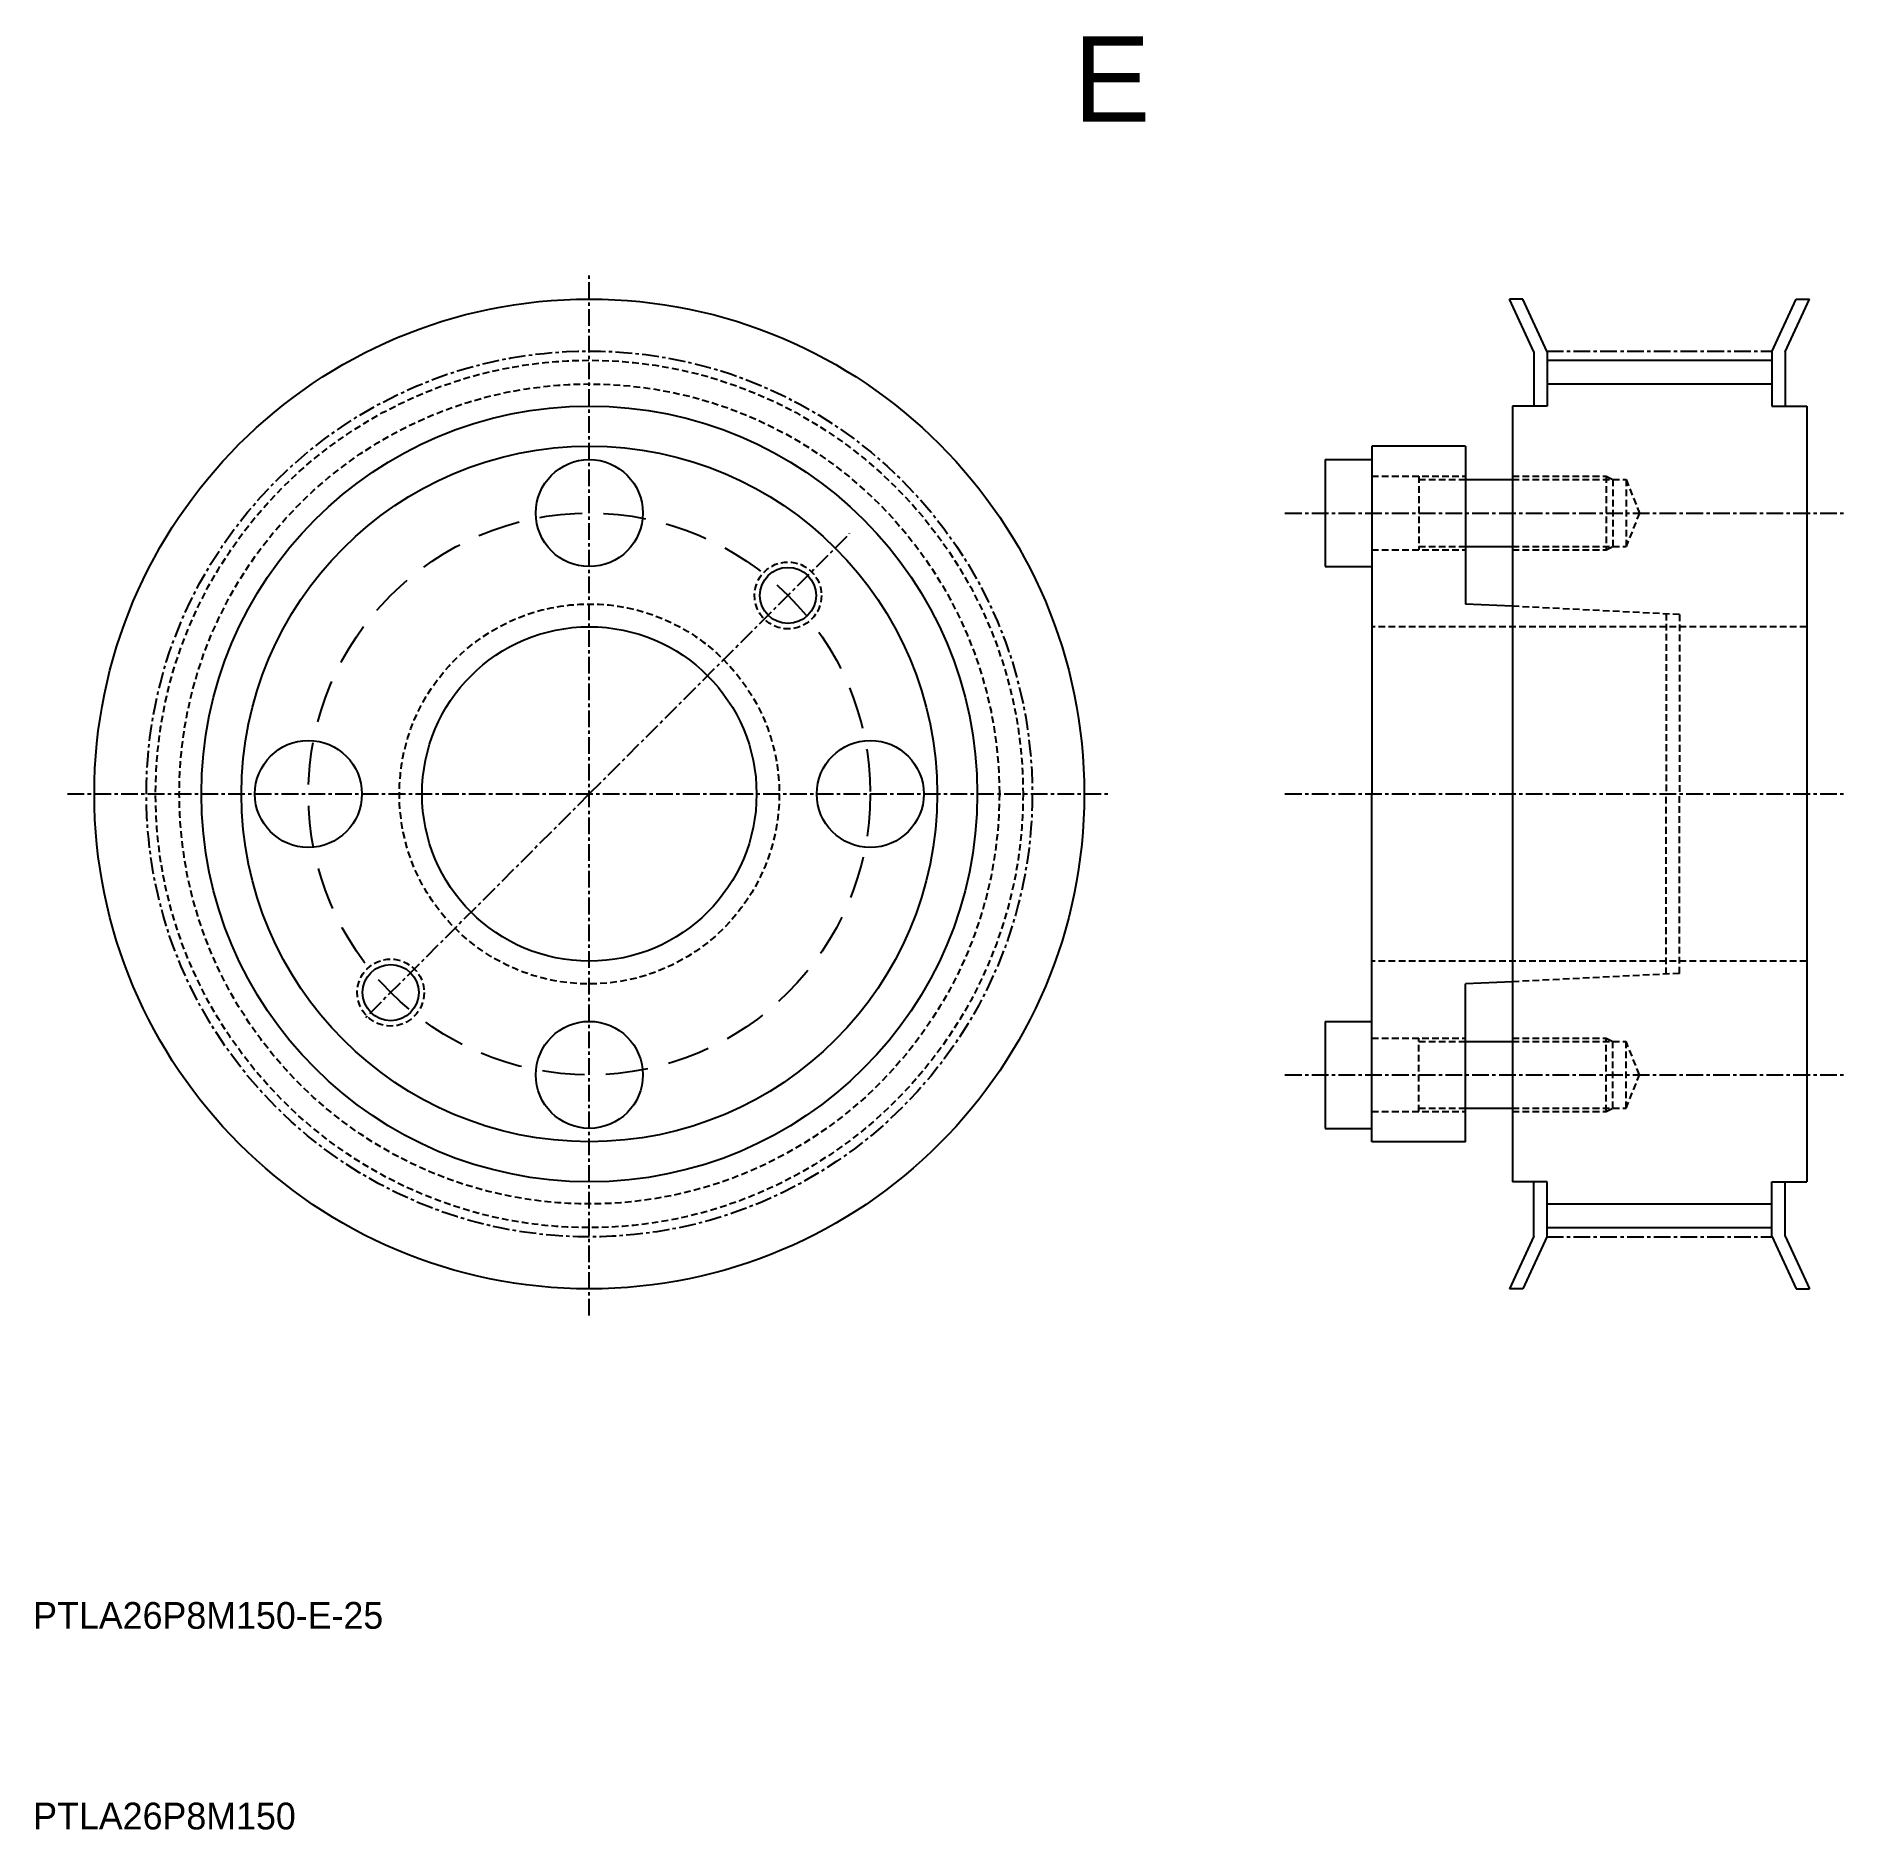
# Model space of a CAD drawing. Extents: x -264 to -129, y 879 to 1013.
import ezdxf

# ---------------------------------------------------------------- set-up
doc = ezdxf.new("R2010")
doc.units = 0
for name, pattern in [('CENTER', [2, 1.25, -0.25, 0.25, -0.25]), ('DASHED', [0.75, 0.5, -0.25]), ('HIDDEN2', [4.7625, 3.175, -1.5875])]:
    doc.linetypes.add(name, pattern=pattern)
doc.layers.get('0').update_dxf_attribs({"linetype": 'CONTINUOUS'})
doc.layers.add('CENTER', color=1, linetype='CENTER')

# ---------------------------------------------------------------- blocks, each defined once
blk = doc.blocks.new('*U26')
at = {"color": 7, "linetype": 'CENTER'}
blk.add_text('E', height=6.4, dxfattribs=at).set_placement((-186.61, 1006.78))

msp = doc.modelspace()

# ---------------------------------------------------------------- linework, layer by layer
at = {"color": 1, "linetype": 'CENTER'}
for p, q in [((-222.82, 917.53), (-222.82, 995.53)), ((-222.82, 956.53), (-203.36, 975.99)), ((-261.82, 956.53), (-183.82, 956.53)), ((-222.82, 956.53), (-239.56, 939.79))]:
    msp.add_line(p, q, dxfattribs=at)
at = {"color": 7, "linetype": 'CONTINUOUS'}
for p, q in [((-153.03, 993.53), (-154.03, 993.53)), ((-152.22, 989.58), (-154.03, 993.53)), ((-151.22, 989.58), (-153.03, 993.53)), ((-134.42, 989.58), (-132.61, 993.53)), ((-133.42, 989.58), (-131.61, 993.53)), ((-132.61, 993.53), (-131.61, 993.53)), ((-152.22, 989.58), (-152.22, 985.53)), ((-151.22, 989.58), (-151.22, 985.53)), ((-134.42, 989.58), (-134.42, 985.53)), ((-133.42, 989.58), (-133.42, 985.53)), ((-151.22, 988.95), (-134.42, 988.95)), ((-151.22, 987.18), (-134.42, 987.18)), ((-153.82, 985.53), (-153.82, 927.53)), ((-151.22, 985.53), (-153.82, 985.53)), ((-134.42, 985.53), (-131.82, 985.53)), ((-131.82, 985.53), (-131.82, 927.53)), ((-167.82, 981.53), (-167.82, 973.53)), ((-167.82, 981.53), (-164.32, 981.53)), ((-157.32, 982.53), (-164.32, 982.53)), ((-164.32, 982.53), (-164.32, 956.53)), ((-164.32, 981.53), (-164.32, 973.53)), ((-157.32, 982.53), (-157.32, 970.73)), ((-157.32, 980.03), (-153.82, 980.03)), ((-157.32, 975.03), (-153.82, 975.03)), ((-167.82, 973.53), (-164.32, 973.53)), ((-153.82, 970.57), (-157.32, 970.73)), ((-164.32, 930.53), (-164.32, 956.53)), ((-153.82, 942.49), (-157.32, 942.33)), ((-157.32, 930.53), (-157.32, 942.33)), ((-167.82, 939.53), (-164.32, 939.53)), ((-167.82, 939.53), (-167.82, 931.53)), ((-164.32, 931.53), (-164.32, 939.53)), ((-157.32, 938.03), (-153.82, 938.03)), ((-157.32, 933.03), (-153.82, 933.03)), ((-167.82, 931.53), (-164.32, 931.53)), ((-157.32, 930.53), (-164.32, 930.53)), ((-151.22, 927.53), (-153.82, 927.53)), ((-152.22, 923.47), (-152.22, 927.53)), ((-151.22, 923.47), (-151.22, 927.53)), ((-134.42, 927.53), (-131.82, 927.53)), ((-134.42, 923.47), (-134.42, 927.53)), ((-133.42, 923.47), (-133.42, 927.53)), ((-151.22, 925.88), (-134.42, 925.88)), ((-152.22, 923.47), (-154.03, 919.53)), ((-151.22, 923.47), (-153.03, 919.53)), ((-151.22, 924.11), (-134.42, 924.11)), ((-134.42, 923.47), (-132.61, 919.53)), ((-133.42, 923.47), (-131.61, 919.53)), ((-153.03, 919.53), (-154.03, 919.53)), ((-132.61, 919.53), (-131.61, 919.53))]:
    msp.add_line(p, q, dxfattribs=at)
at = {"color": 3, "linetype": 'DASHED'}
for p, q in [((-164.32, 980.28), (-157.32, 980.28)), ((-160.82, 980.28), (-160.82, 974.78)), ((-160.82, 980.03), (-157.32, 980.03)), ((-153.82, 980.28), (-146.82, 980.28)), ((-153.82, 980.03), (-145.32, 980.03)), ((-146.82, 980.28), (-146.32, 980.03)), ((-146.82, 980.28), (-146.82, 974.78)), ((-146.32, 980.03), (-146.32, 975.03)), ((-145.32, 980.03), (-145.32, 975.03)), ((-145.32, 980.03), (-144.32, 977.53)), ((-144.32, 977.53), (-145.32, 975.03)), ((-164.32, 974.78), (-157.32, 974.78)), ((-160.82, 975.03), (-157.32, 975.03)), ((-153.82, 975.03), (-145.32, 975.03)), ((-153.82, 974.78), (-146.82, 974.78)), ((-146.82, 974.78), (-146.32, 975.03)), ((-141.32, 969.94), (-153.82, 970.57)), ((-142.32, 969.99), (-142.32, 956.53)), ((-141.32, 969.94), (-141.32, 956.53)), ((-131.82, 969.03), (-164.32, 969.03)), ((-142.32, 943.06), (-142.32, 956.53)), ((-141.32, 943.11), (-141.32, 956.53)), ((-131.82, 944.03), (-164.32, 944.03)), ((-141.32, 943.11), (-153.82, 942.49)), ((-164.32, 938.28), (-157.32, 938.28)), ((-160.82, 932.78), (-160.82, 938.28)), ((-160.82, 938.03), (-157.32, 938.03)), ((-153.82, 938.28), (-146.82, 938.28)), ((-153.82, 938.03), (-145.32, 938.03)), ((-146.82, 938.28), (-146.32, 938.03)), ((-146.82, 932.78), (-146.82, 938.28)), ((-146.32, 933.03), (-146.32, 938.03)), ((-145.32, 933.03), (-145.32, 938.03)), ((-144.32, 935.53), (-145.32, 938.03)), ((-145.32, 933.03), (-144.32, 935.53)), ((-164.32, 932.78), (-157.32, 932.78)), ((-160.82, 933.03), (-157.32, 933.03)), ((-153.82, 933.03), (-145.32, 933.03)), ((-153.82, 932.78), (-146.82, 932.78)), ((-146.82, 932.78), (-146.32, 933.03))]:
    msp.add_line(p, q, dxfattribs=at)
at = {"color": 7, "linetype": 'CONTINUOUS'}
for centre, radius in [((-222.82, 956.53), 37), ((-222.82, 956.53), 29), ((-222.82, 956.53), 26), ((-222.82, 977.53), 4), ((-222.82, 956.53), 12.5), ((-243.82, 956.53), 4), ((-201.82, 956.53), 4), ((-222.82, 935.53), 4)]:
    msp.add_circle(centre, radius, dxfattribs=at)
at = {"color": 1, "linetype": 'CENTER'}
msp.add_circle((-222.82, 956.53), 33.11, dxfattribs=at)
at = {"color": 3, "linetype": 'DASHED'}
for centre, radius in [((-222.82, 956.53), 32.42), ((-222.82, 956.53), 30.65), ((-207.97, 971.37), 2.5), ((-222.82, 956.53), 14.2), ((-237.67, 941.68), 2.5)]:
    msp.add_circle(centre, radius, dxfattribs=at)
at = {"color": 1, "linetype": 'HIDDEN2'}
msp.add_circle((-222.82, 956.53), 21, dxfattribs=at)
for centre in [(-207.97, 971.37), (-237.67, 941.68)]:
    msp.add_circle(centre, 2.1)
at = {"layer": 'CENTER', "color": 1, "linetype": 'CENTER'}
for p, q in [((-151.25, 989.63), (-134.4, 989.63)), ((-170.82, 977.53), (-128.82, 977.53)), ((-170.82, 956.53), (-128.82, 956.53)), ((-170.82, 935.53), (-128.82, 935.53)), ((-151.25, 923.42), (-134.4, 923.42))]:
    msp.add_line(p, q, dxfattribs=at)

# ---------------------------------------------------------------- block references
at = {"color": 1, "linetype": 'CENTER'}
msp.add_blockref('*U26', (0, 0), dxfattribs=at)

# ---------------------------------------------------------------- texts
at = {"color": 7, "linetype": 'CONTINUOUS'}
for s, p in [('PTLA26P8M150-E-25', (-264.39, 894.12)), ('PTLA26P8M150', (-264.39, 879.12))]:
    msp.add_text(s, height=2, dxfattribs=at).set_placement(p)

doc.saveas('drawing.dxf')
